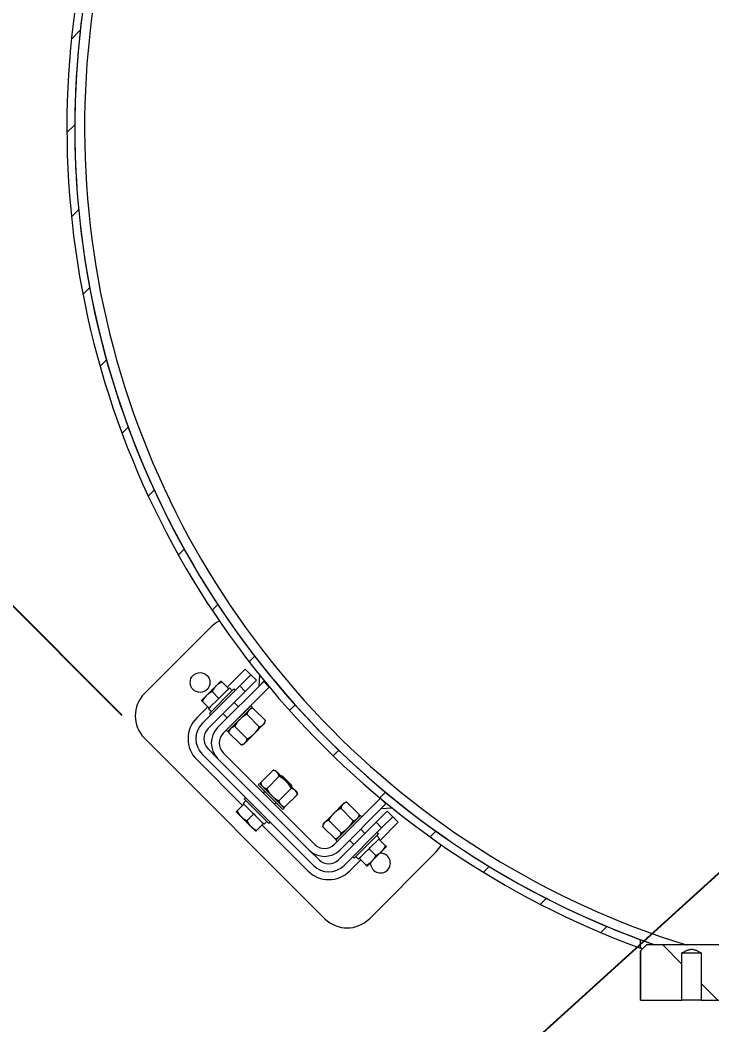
# Model space of a CAD drawing. Header units: inches. Extents: x 20 to 536, y 8 to 344.
# Drawn here: x 228.22 to 250.23, y 218.31 to 250.25 of the extents above; entities that cross this region are included whole.
import ezdxf

# ---------------------------------------------------------------- set-up
doc = ezdxf.new("R2010")
doc.units = ezdxf.units.IN
doc.header["$LTSCALE"] = 16
doc.header["$MEASUREMENT"] = 0
for name, color, linetype, lineweight in [('Dimension (ANSI)', 7, 'Continuous', 25), ('Hatch', 7, 'Continuous', 18), ('Symbol', 7, 'Continuous', 25), ('Visible', 7, 'Continuous', 18)]:
    doc.layers.add(name, color=color, linetype=linetype, lineweight=lineweight)
doc.styles.add('Standard D-E', font='arial.ttf')
doc.dimstyles.new('Default D-E$7', dxfattribs={"dimscale": 16, "dimtxt": 0.15, "dimasz": 0.098425, "dimexe": 0.125, "dimexo": 0.0625, "dimgap": 0.031496, "dimtad": 0, "dimtih": 1, "dimtoh": 1, "dimrnd": 1e-08, "dimzin": 4, "dimdsep": 46, "dimtxsty": 'Standard D-E', "dimcen": 0.09, "dimdle": 0.393701, "dimclrd": 256, "dimclre": 256, "dimclrt": 256, "dimadec": 0, "dimazin": 1, "dimtfac": 1, "dimtofl": 0, "dimtmove": 0, "dimatfit": 3, "dimfxl": 1, "dimtolj": 1, "dimtzin": 4, "dimlwd": -1, "dimlwe": -1, "dimarcsym": 0})
doc.dimstyles.new('in [mm] D-E NeptuneBenson', dxfattribs={"dimscale": 16, "dimtxt": 0.15, "dimasz": 0.098425, "dimexe": 0.125, "dimexo": 0.063, "dimgap": 0.031496, "dimtad": 0, "dimtih": 1, "dimtoh": 1, "dimdec": 4, "dimrnd": 1e-08, "dimzin": 3, "dimdsep": 46, "dimlunit": 5, "dimtxsty": 'Standard D-E', "dimcen": 0.09, "dimdle": 0.393701, "dimclrd": 256, "dimclre": 256, "dimclrt": 256, "dimadec": 1, "dimazin": 1, "dimtfac": 1, "dimtofl": 0, "dimtmove": 0, "dimatfit": 3, "dimfxl": 1, "dimfrac": 1, "dimtolj": 1, "dimtzin": 4, "dimlwd": -1, "dimlwe": -1, "dimarcsym": 0})

# ---------------------------------------------------------------- blocks, each defined once
blk = doc.blocks.new('*D30')
at = {"layer": 'Defpoints', "color": 0, "transparency": 16777216}
for p in [(277.001, 271.967), (204.27, 255.334), (232.175, 227.428)]:
    blk.add_point(p, dxfattribs=at)
at = {"layer": 'Dimension (ANSI)', "transparency": 16777216}
for p, q in [((276.289, 272.68), (247.538, 301.431)), ((247.838, 298.903), (233.398, 284.463)), ((205.383, 256.448), (219.823, 270.888)), ((231.462, 228.141), (202.855, 256.748))]:
    blk.add_line(p, q, dxfattribs=at)
for points in [[(247.653, 299.089), (248.024, 298.717), (248.952, 300.017)], [(205.197, 256.633), (205.569, 256.262), (204.27, 255.334)]]:
    blk.add_solid(points, dxfattribs=at)
at = {"layer": 'Dimension (ANSI)', "transparency": 16777216, "char_height": 2.4, "attachment_point": 5, "rotation": 45, "style": 'Standard D-E'}
for s, insert in [('\\A1; 63{\\H1x;\\S3#16;} in', (224.506, 279.78)), ('\\A1;[1605.0 mm]', (228.055, 276.231))]:
    blk.add_mtext(s, dxfattribs=dict(at, insert=insert))

msp = doc.modelspace()

# ---------------------------------------------------------------- hatches: boundary and pattern name
at = {"layer": 'Hatch'}
h = msp.add_hatch(dxfattribs=at)
h.set_pattern_fill('ANSI31', color=256, scale=16, style=0)
edge = h.paths.add_edge_path()
edge.add_spline(control_points=[(284.960539, 247.016098), (284.992449, 246.984764), (285.024278, 246.953347), (285.087829, 246.890294), (285.11955, 246.858659), (285.15119, 246.826942)], knot_values=[-0.682160338, -0.682160338, -0.682160338, -0.682160338, -0.341373408, -0.341373408, 0, 0, 0, 0], degree=3, periodic=0)
edge.add_line((285.15119, 246.826942), (285.21119, 246.826942))
edge.add_ellipse((257.459165, 246.82694), major_axis=(-0.000002, 27.752024), ratio=1, start_angle=270, end_angle=402.0272084)
edge.add_ellipse((257.459165, 246.82694), major_axis=(-20.614951, -18.579522), ratio=1, start_angle=270, end_angle=271.1707001)
edge.add_line((238.462334, 267.057987), (238.639199, 266.881122))
edge.add_ellipse((257.459165, 246.82694), major_axis=(20.054182, 18.819966), ratio=1, start_angle=88.818674, end_angle=90, ccw=False)
edge.add_ellipse((257.459165, 246.82694), major_axis=(20.437923, 18.402518), ratio=1, start_angle=318.3938816, end_angle=450, ccw=False)
h = msp.add_hatch(dxfattribs=at)
h.set_pattern_fill('ANSI31', color=256, scale=16, style=0)
edge = h.paths.add_edge_path()
edge.add_line((247.960467, 220.751097), (247.960467, 221.017328))
edge.add_ellipse((257.459165, 246.82694), major_axis=(-25.809612, 9.498698), ratio=1, start_angle=338.2049019, end_angle=450, ccw=False)
edge.add_ellipse((257.459165, 246.82694), major_axis=(18.402518, 20.437923), ratio=1, start_angle=88.818674, end_angle=90, ccw=False)
edge.add_line((237.404983, 265.646906), (237.228119, 265.823771))
edge.add_ellipse((257.459165, 246.82694), major_axis=(-18.996831, -20.231047), ratio=1, start_angle=270, end_angle=271.1707001)
edge.add_ellipse((257.459165, 246.82694), major_axis=(-18.579522, -20.614951), ratio=1, start_angle=270, end_angle=382.0119503)
h = msp.add_hatch(dxfattribs=at)
h.set_pattern_fill('ANSI31', color=256, scale=16, angle=90.0002, style=0)
edge = h.paths.add_edge_path()
edge.add_line((251.311177, 220.66194), (251.121116, 220.85194))
edge.add_line((251.121116, 220.85194), (248.150494, 220.85194))
edge.add_line((248.150494, 220.85194), (247.960467, 220.66194))
edge.add_line((247.960467, 220.66194), (247.960467, 219.10194))
edge.add_line((247.960467, 219.10194), (249.277675, 219.10194))
edge.add_line((249.277675, 219.10194), (249.277675, 220.60194))
edge.add_spline(control_points=[(249.277675, 220.60194), (249.584165, 220.765785), (249.890656, 220.60194)], knot_values=[0, 0, 0, 1.658524968, 1.658524968, 1.658524968], weights=[1, 2.190342221, 1], degree=2, periodic=0)
edge.add_line((249.890656, 220.60194), (249.890656, 219.10194))
edge.add_line((249.890656, 219.10194), (251.121116, 219.10194))
edge.add_line((251.121116, 219.10194), (251.311177, 219.29194))
edge.add_line((251.311177, 219.29194), (251.311177, 220.66194))

# ---------------------------------------------------------------- linework, layer by layer
at = {"layer": 'Visible', "linetype": 'Continuous', "lineweight": 18}
for p, q in [((232.175177, 228.842707), (234.296498, 230.964027)), ((235.383113, 229.618195), (234.808589, 229.043671)), ((235.55989, 229.441419), (235.206336, 229.087865)), ((235.383113, 229.618195), (235.55989, 229.441419)), ((235.736666, 229.264642), (235.55989, 229.441419)), ((235.830042, 229.438556), (235.810782, 229.067644)), ((235.206336, 229.087865), (234.013655, 227.895184)), ((234.454687, 229.088213), (234.145328, 228.778854)), ((234.609367, 229.242893), (234.454687, 229.088213)), ((235.970763, 229.227625), (234.502765, 227.759627)), ((234.852435, 228.999825), (234.636998, 229.215262)), ((234.679542, 227.58285), (236.147539, 229.050848)), ((234.852435, 228.999825), (234.876371, 229.023761)), ((234.876371, 229.023761), (234.96476, 228.935373)), ((235.383113, 228.911089), (235.206336, 229.087865)), ((235.736666, 229.264642), (235.383113, 228.911089)), ((235.987559, 229.244421), (235.810782, 229.067644)), ((236.147539, 229.050848), (235.970763, 229.227625)), ((234.145328, 228.778854), (233.990649, 228.624175)), ((235.383113, 228.911089), (234.190432, 227.718407)), ((235.021208, 228.991821), (234.24172, 228.212334)), ((234.543076, 228.690466), (234.327639, 228.905903)), ((234.590344, 228.737735), (234.543076, 228.690466)), ((234.590344, 228.737735), (234.805166, 228.952556)), ((234.852435, 228.999825), (234.805166, 228.952556)), ((235.021208, 228.991821), (235.06575, 228.947279)), ((234.18987, 228.424953), (233.836878, 228.071961)), ((234.233717, 228.381107), (234.018279, 228.596544)), ((234.213246, 228.360636), (234.233717, 228.381107)), ((234.280985, 228.428375), (234.233717, 228.381107)), ((234.280985, 228.428375), (234.495807, 228.643197)), ((234.543076, 228.690466), (234.495807, 228.643197)), ((235.555068, 228.457961), (234.77558, 227.678473)), ((235.59961, 228.413419), (234.820122, 227.633931)), ((235.02956, 228.557535), (235.165117, 228.421978)), ((235.543933, 228.357741), (235.62545, 228.379584)), ((235.555068, 228.457961), (235.59961, 228.413419)), ((236.022332, 227.982702), (235.62545, 228.379584)), ((234.213246, 228.360636), (234.301635, 228.272248)), ((234.24172, 228.212334), (234.286262, 228.167791)), ((234.676006, 228.203982), (234.811563, 228.068425)), ((235.341893, 228.245202), (235.342101, 228.244994)), ((235.829459, 227.789829), (235.432577, 228.186711)), ((234.98834, 227.891648), (234.988547, 227.891441)), ((235.443713, 227.404082), (235.046831, 227.800964)), ((235.666423, 227.567118), (235.955733, 227.856428)), ((235.955733, 227.856428), (236.00049, 227.901184)), ((236.00049, 227.901184), (236.022332, 227.982702)), ((237.916884, 221.686786), (232.175177, 227.428493)), ((234.77558, 227.678473), (234.820122, 227.633931)), ((234.8758, 227.689609), (234.853958, 227.608091)), ((235.250839, 227.211209), (234.853958, 227.608091)), ((235.377114, 227.277808), (235.666423, 227.567118)), ((235.332357, 227.233052), (235.250839, 227.211209)), ((235.332357, 227.233052), (235.377114, 227.277808)), ((234.013655, 226.919377), (237.551602, 223.381429)), ((234.190432, 227.096153), (234.502765, 226.78382)), ((234.502765, 226.78382), (237.416045, 223.87054)), ((237.592822, 224.047316), (234.679542, 226.960596)), ((233.836878, 226.7426), (235.296492, 225.282986)), ((236.268366, 226.407634), (235.871484, 226.010752)), ((236.461239, 226.21476), (236.064357, 225.817878)), ((236.349884, 226.385791), (236.268366, 226.407634)), ((236.39464, 226.341035), (236.349884, 226.385791)), ((236.68395, 226.051725), (236.39464, 226.341035)), ((236.565967, 226.222524), (236.513153, 226.222522)), ((236.565967, 226.222524), (236.854749, 225.933741)), ((235.793107, 225.940369), (235.837649, 225.984911)), ((235.793107, 225.940369), (236.572595, 225.160882)), ((235.837649, 225.984911), (236.617137, 225.205424)), ((235.893327, 225.929234), (235.871484, 226.010752)), ((236.846986, 225.829014), (236.450104, 225.432132)), ((236.97326, 225.762415), (236.68395, 226.051725)), ((236.854749, 225.933741), (236.854747, 225.880928)), ((235.348342, 225.495605), (235.392884, 225.540147)), ((235.959405, 225.680733), (236.006074, 225.727402)), ((237.039859, 225.636141), (236.642977, 225.239259)), ((237.018016, 225.717659), (236.97326, 225.762415)), ((237.018016, 225.717659), (237.039859, 225.636141)), ((239.683073, 225.515314), (238.215076, 224.047316)), ((239.683073, 225.515314), (239.85985, 225.338537)), ((235.340339, 225.326832), (235.124902, 225.111395)), ((235.316402, 225.350768), (235.404791, 225.439156)), ((235.340339, 225.326832), (235.316402, 225.350768)), ((235.340339, 225.326832), (235.387607, 225.279563)), ((235.348342, 225.495605), (236.12783, 224.716117)), ((235.602429, 225.064741), (235.387607, 225.279563)), ((236.312958, 225.32718), (236.359628, 225.373849)), ((236.561459, 225.261101), (236.642977, 225.239259)), ((236.572595, 225.160882), (236.617137, 225.205424)), ((238.488653, 225.323508), (238.199343, 225.034198)), ((238.391852, 223.87054), (239.85985, 225.338537)), ((238.422054, 225.197234), (238.818936, 224.800352)), ((238.53341, 225.368264), (238.488653, 225.323508)), ((238.53341, 225.368264), (238.614927, 225.390107)), ((238.614927, 225.390107), (239.011809, 224.993225)), ((239.69987, 225.178557), (239.876646, 225.355334)), ((240.070782, 225.197817), (239.69987, 225.178557)), ((235.097271, 225.083764), (235.25195, 224.929084)), ((235.25195, 224.929084), (235.56131, 224.619725)), ((235.649698, 225.017472), (235.434261, 224.802035)), ((235.602429, 225.064741), (235.649698, 225.017472)), ((235.649698, 225.017472), (235.696967, 224.970204)), ((235.911788, 224.755382), (235.696967, 224.970204)), ((238.199343, 225.034198), (237.910034, 224.744888)), ((238.266157, 224.187897), (239.045645, 224.967385)), ((238.310699, 224.143355), (239.090187, 224.922843)), ((238.989967, 224.911707), (239.011809, 224.993225)), ((239.090187, 224.922843), (239.045645, 224.967385)), ((239.543314, 224.750888), (239.896867, 225.104441)), ((239.720091, 224.574111), (240.073644, 224.927664)), ((239.896867, 225.104441), (240.073644, 224.927664)), ((240.250421, 224.750888), (240.073644, 224.927664)), ((235.56131, 224.619725), (235.715989, 224.465045)), ((235.959057, 224.708113), (235.74362, 224.492676)), ((235.911788, 224.755382), (235.959057, 224.708113)), ((235.915211, 224.664267), (237.374825, 223.204653)), ((235.979527, 224.687643), (235.959057, 224.708113)), ((235.979527, 224.687643), (236.067916, 224.776031)), ((236.12783, 224.716117), (236.172372, 224.760659)), ((237.865277, 224.700132), (237.843435, 224.618614)), ((237.843435, 224.618614), (238.240317, 224.221732)), ((237.910034, 224.744888), (237.865277, 224.700132)), ((238.036308, 224.811487), (238.43319, 224.414605)), ((238.350633, 223.558206), (239.543314, 224.750888)), ((238.527409, 223.381429), (239.720091, 224.574111)), ((238.877427, 224.709668), (238.877219, 224.709875)), ((239.543314, 224.750888), (239.720091, 224.574111)), ((239.675897, 224.176363), (240.250421, 224.750888)), ((238.321834, 224.243575), (238.240317, 224.221732)), ((238.523874, 224.356114), (238.523666, 224.356322)), ((238.844559, 223.609495), (239.624047, 224.388983)), ((239.189761, 224.397334), (239.054204, 224.532891)), ((239.652521, 224.24068), (239.564132, 224.329068)), ((239.624047, 224.388983), (239.579505, 224.433525)), ((239.652521, 224.24068), (239.63205, 224.22021)), ((238.310699, 224.143355), (238.266157, 224.187897)), ((238.836207, 224.043781), (238.70065, 224.179338)), ((239.275422, 223.863582), (239.322691, 223.91085)), ((239.322691, 223.91085), (239.36996, 223.958119)), ((239.322691, 223.91085), (239.538128, 223.695413)), ((239.584782, 224.172941), (239.36996, 223.958119)), ((239.584782, 224.172941), (239.63205, 224.22021)), ((239.63205, 224.22021), (239.847488, 224.004772)), ((239.720439, 223.822462), (239.875118, 223.977142)), ((237.416045, 223.87054), (237.728379, 223.558206)), ((238.844559, 223.609495), (238.800017, 223.654037)), ((238.989396, 223.577555), (238.901007, 223.665943)), ((239.013332, 223.601491), (238.989396, 223.577555)), ((239.013332, 223.601491), (239.060601, 223.64876)), ((239.013332, 223.601491), (239.228769, 223.386054)), ((239.275422, 223.863582), (239.060601, 223.64876)), ((241.452418, 223.808107), (239.331098, 221.686786)), ((239.41108, 223.513103), (239.720439, 223.822462)), ((238.704186, 223.204653), (239.057178, 223.557645)), ((239.2564, 223.358423), (239.41108, 223.513103)), ((248.149165, 220.85194), (247.959165, 220.66194)), ((247.960467, 220.751097), (247.960467, 221.017328)), ((248.150494, 220.85194), (247.960467, 220.66194)), ((248.149165, 220.85194), (248.150494, 220.85194)), ((251.121116, 220.85194), (248.150494, 220.85194)), ((247.960467, 220.66194), (247.959165, 220.66194)), ((247.959165, 219.10194), (247.959165, 220.66194)), ((247.960467, 220.66194), (247.960467, 219.10194)), ((249.277675, 219.10194), (249.277675, 220.60194)), ((249.277675, 220.60194), (249.890656, 220.60194)), ((249.890656, 220.60194), (249.890656, 219.10194)), ((247.960467, 219.10194), (247.959165, 219.10194)), ((247.960467, 219.10194), (249.277675, 219.10194)), ((249.890656, 219.10194), (249.277675, 219.10194)), ((249.890656, 219.10194), (251.121116, 219.10194))]:
    msp.add_line(p, q, dxfattribs=at)
msp.add_circle((233.942944, 229.19626), 0.315, dxfattribs=at)
for centre, radius, start, end in [((257.459165, 246.82694), 27.752024, 0.000005, 133.1979136), ((257.459165, 246.82694), 27.502024, 0.3940823, 133.1815267), ((257.459165, 246.82694), 27.5, 289.17052, 132.0080448), ((257.459165, 246.82694), 27.19, 287.1930056, 133.1606513), ((257.459165, 246.82694), 27.752024, 136.8020864, 249.9847369), ((257.459165, 246.82694), 27.502024, 136.8184733, 249.7948973), ((257.459165, 246.82694), 27.5, 137.9919546, 250.82948), ((257.459165, 246.82694), 27.19, 136.8393487, 252.8069944), ((235.003604, 230.256921), 1, 116.4749934, 135), ((232.882284, 228.1356), 1, 135, 225), ((234.501559, 227.40728), 0.94, 135, 225), ((234.501559, 227.40728), 0.69, 135, 225), ((234.990669, 227.271723), 0.69, 135, 225), ((234.501559, 227.40728), 0.44, 135, 225), ((234.990669, 227.271723), 0.44, 135, 225), ((237.903949, 224.358443), 0.44, 225, 315), ((240.745311, 224.515213), 1, 315, 331.4032439), ((237.903949, 224.358443), 0.69, 225, 315), ((239.684651, 223.454553), 0.315, 176.7944753, 93.2055247), ((238.039506, 223.869333), 0.69, 225, 315), ((238.039506, 223.869333), 0.44, 225, 315), ((238.039506, 223.869333), 0.94, 225, 315), ((238.623991, 222.393893), 1, 225, 315)]:
    msp.add_arc(centre, radius, start, end, dxfattribs=at)
for points, weights in [([(234.454687, 229.088213), (234.3829, 229.016426), (234.327639, 228.905903)], [1, 1.04314139574, 1.01001874936]), ([(234.636998, 229.215262), (234.526474, 229.16), (234.454687, 229.088213)], [1.01001874936, 1.04314139574, 1]), ([(234.609367, 229.242893), (234.609367, 229.242893), (234.636998, 229.215262)], [1, 1.04314139574, 1.01001874936]), ([(234.145328, 228.778854), (234.073541, 228.707067), (234.018279, 228.596544)], [1, 1.04314139574, 1.01001874936]), ([(234.327639, 228.905903), (234.217115, 228.850641), (234.145328, 228.778854)], [1.01001874936, 1.04314139574, 1]), ([(234.018279, 228.596544), (233.990649, 228.624175), (233.990649, 228.624175)], [1.01001874936, 1.04314139574, 1]), ([(235.62545, 228.379584), (235.543933, 228.357741), (235.499176, 228.312985)], [1, 1.0379548493, 1]), ([(235.432577, 228.186711), (235.299379, 228.113188), (235.209866, 228.023675)], [1, 1.0379548493, 1]), ([(235.499176, 228.312985), (235.45442, 228.268229), (235.432577, 228.186711)], [1, 1.0379548493, 1]), ([(235.046831, 227.800964), (234.965313, 227.779122), (234.920557, 227.734365)], [1, 1.0379548493, 1]), ([(235.209866, 228.023675), (235.120354, 227.934162), (235.046831, 227.800964)], [1, 1.0379548493, 1]), ([(235.666423, 227.567118), (235.755936, 227.656631), (235.829459, 227.789829)], [1, 1.0379548493, 1]), ([(235.829459, 227.789829), (235.910977, 227.811672), (235.955733, 227.856428)], [1, 1.0379548493, 1]), ([(235.955733, 227.856428), (236.00049, 227.901184), (236.022332, 227.982702)], [1, 1.0379548493, 1]), ([(234.920557, 227.734365), (234.8758, 227.689609), (234.853958, 227.608091)], [1, 1.0379548493, 1]), ([(235.443713, 227.404082), (235.576911, 227.477605), (235.666423, 227.567118)], [1, 1.0379548493, 1]), ([(235.250839, 227.211209), (235.332357, 227.233052), (235.377114, 227.277808)], [1, 1.0379548493, 1]), ([(235.377114, 227.277808), (235.42187, 227.322565), (235.443713, 227.404082)], [1, 1.0379548493, 1]), ([(236.39464, 226.341035), (236.349884, 226.385791), (236.268366, 226.407634)], [1, 1.0379548493, 1]), ([(236.461239, 226.21476), (236.439397, 226.296278), (236.39464, 226.341035)], [1, 1.0379548493, 1]), ([(236.68395, 226.051725), (236.594437, 226.141237), (236.461239, 226.21476)], [1, 1.0379548493, 1]), ([(235.871484, 226.010752), (235.893327, 225.929234), (235.938083, 225.884477)], [1, 1.0379548493, 1]), ([(235.938083, 225.884477), (235.98284, 225.839721), (236.064357, 225.817878)], [1, 1.0379548493, 1]), ([(236.846986, 225.829014), (236.773463, 225.962212), (236.68395, 226.051725)], [1, 1.0379548493, 1]), ([(236.97326, 225.762415), (236.928504, 225.807171), (236.846986, 225.829014)], [1, 1.0379548493, 1]), ([(236.064357, 225.817878), (236.13788, 225.68468), (236.227393, 225.595168)], [1, 1.0379548493, 1]), ([(236.227393, 225.595168), (236.316906, 225.505655), (236.450104, 225.432132)], [1, 1.0379548493, 1]), ([(237.039859, 225.636141), (237.018016, 225.717659), (236.97326, 225.762415)], [1, 1.0379548493, 1]), ([(236.450104, 225.432132), (236.471946, 225.350614), (236.516703, 225.305858)], [1, 1.0379548493, 1]), ([(236.516703, 225.305858), (236.561459, 225.261101), (236.642977, 225.239259)], [1, 1.0379548493, 1]), ([(238.422054, 225.197234), (238.288856, 225.123711), (238.199343, 225.034198)], [1, 1.0379548493, 1]), ([(238.488653, 225.323508), (238.443897, 225.278751), (238.422054, 225.197234)], [1, 1.0379548493, 1]), ([(238.614927, 225.390107), (238.53341, 225.368264), (238.488653, 225.323508)], [1, 1.0379548493, 1]), ([(235.097271, 225.083764), (235.097271, 225.083764), (235.124902, 225.111395)], [1, 1.04314139574, 1.01001874936]), ([(235.124902, 225.111395), (235.180163, 225.000871), (235.25195, 224.929084)], [1.01001874936, 1.04314139574, 1]), ([(235.25195, 224.929084), (235.323737, 224.857297), (235.434261, 224.802035)], [1, 1.04314139574, 1.01001874936]), ([(238.199343, 225.034198), (238.109831, 224.944685), (238.036308, 224.811487)], [1, 1.0379548493, 1]), ([(238.818936, 224.800352), (238.900454, 224.822194), (238.94521, 224.866951)], [1, 1.0379548493, 1]), ([(238.94521, 224.866951), (238.989967, 224.911707), (239.011809, 224.993225)], [1, 1.0379548493, 1]), ([(235.434261, 224.802035), (235.489522, 224.691512), (235.56131, 224.619725)], [1.01001874936, 1.04314139574, 1]), ([(235.56131, 224.619725), (235.633097, 224.547938), (235.74362, 224.492676)], [1, 1.04314139574, 1.01001874936]), ([(237.910034, 224.744888), (237.865277, 224.700132), (237.843435, 224.618614)], [1, 1.0379548493, 1]), ([(238.036308, 224.811487), (237.95479, 224.789645), (237.910034, 224.744888)], [1, 1.0379548493, 1]), ([(238.43319, 224.414605), (238.566388, 224.488128), (238.655901, 224.577641)], [1, 1.0379548493, 1]), ([(238.655901, 224.577641), (238.745413, 224.667154), (238.818936, 224.800352)], [1, 1.0379548493, 1]), ([(235.74362, 224.492676), (235.715989, 224.465045), (235.715989, 224.465045)], [1.01001874936, 1.04314139574, 1]), ([(238.240317, 224.221732), (238.321834, 224.243575), (238.366591, 224.288331)], [1, 1.0379548493, 1]), ([(238.366591, 224.288331), (238.411347, 224.333088), (238.43319, 224.414605)], [1, 1.0379548493, 1]), ([(239.720439, 223.822462), (239.792226, 223.894249), (239.847488, 224.004772)], [1, 1.04314139574, 1.01001874936]), ([(239.847488, 224.004772), (239.875118, 223.977142), (239.875118, 223.977142)], [1.01001874936, 1.04314139574, 1]), ([(239.41108, 223.513103), (239.482867, 223.58489), (239.538128, 223.695413)], [1, 1.04314139574, 1.01001874936]), ([(239.538128, 223.695413), (239.648652, 223.750675), (239.720439, 223.822462)], [1.01001874936, 1.04314139574, 1]), ([(239.228769, 223.386054), (239.339292, 223.441316), (239.41108, 223.513103)], [1.01001874936, 1.04314139574, 1]), ([(239.2564, 223.358423), (239.2564, 223.358423), (239.228769, 223.386054)], [1, 1.04314139574, 1.01001874936]), ([(249.277675, 220.60194), (249.584165, 220.765785), (249.890656, 220.60194)], [1, 2.19034222123, 1])]:
    msp.add_rational_spline(points, weights, degree=2, dxfattribs=at)
for points, knots in [([(247.960471, 221.017326), (247.964619, 221.015797), (247.978692, 221.010615), (248.032964, 220.990743), (248.078033, 220.974283), (248.199489, 220.930533), (248.275882, 220.903242), (248.385359, 220.864896), (248.403665, 220.858504), (248.422537, 220.851938)], [73.772692455, 73.772692455, 73.772692455, 73.772692455, 75.667820381, 75.667820381, 77.961384423, 77.961384423, 80.254948465, 80.254948465, 80.698232059, 80.698232059, 80.698232059, 80.698232059]), ([(248.024935, 220.727702), (248.016965, 220.730584), (248.009732, 220.733203), (247.978686, 220.744455), (247.964618, 220.749582), (247.960471, 220.751095)], [70.566951148, 70.566951148, 70.566951148, 70.566951148, 71.068555106, 71.068555106, 72.963269616, 72.963269616, 72.963269616, 72.963269616])]:
    msp.add_open_spline(points, degree=3, knots=knots, dxfattribs=at)

# ---------------------------------------------------------------- dimensions: what is measured, and where the dimension line sits
at = {"layer": 'Dimension (ANSI)'}
dim = msp.add_linear_dim(base=(204.269513, 255.334157), p1=(277.001446, 271.967093), p2=(232.175177, 227.428493), angle=225, text=' <> in\\X[1605.0 mm]', dimstyle='in [mm] D-E NeptuneBenson', override={"dimgap": 0.031496, "dimtih": 0, "dimtoh": 0, "dimdec": 4, "dimpost": '', "dimtol": 0, "dimlim": 0, "dimtp": 0, "dimtm": 0, "dimtdec": 2, "dimatfit": 1}, dxfattribs=at)
dim.commit()
dim.dimension.update_dxf_attribs({"geometry": '*D30', "text_midpoint": (226.610731, 277.675374), "dimtype": 160})

# ---------------------------------------------------------------- leaders
at = {"layer": 'Symbol', "annotation_type": 0, "has_hookline": 1, "hookline_direction": 1, "text_width": 46.042021}
msp.add_leader([(256.459165, 228.584927), (242.942799, 216.339922), (241.367996, 216.339922)], dimstyle='Default D-E$7', override={"dimtad": 0}, dxfattribs=at)

doc.saveas('drawing.dxf')
